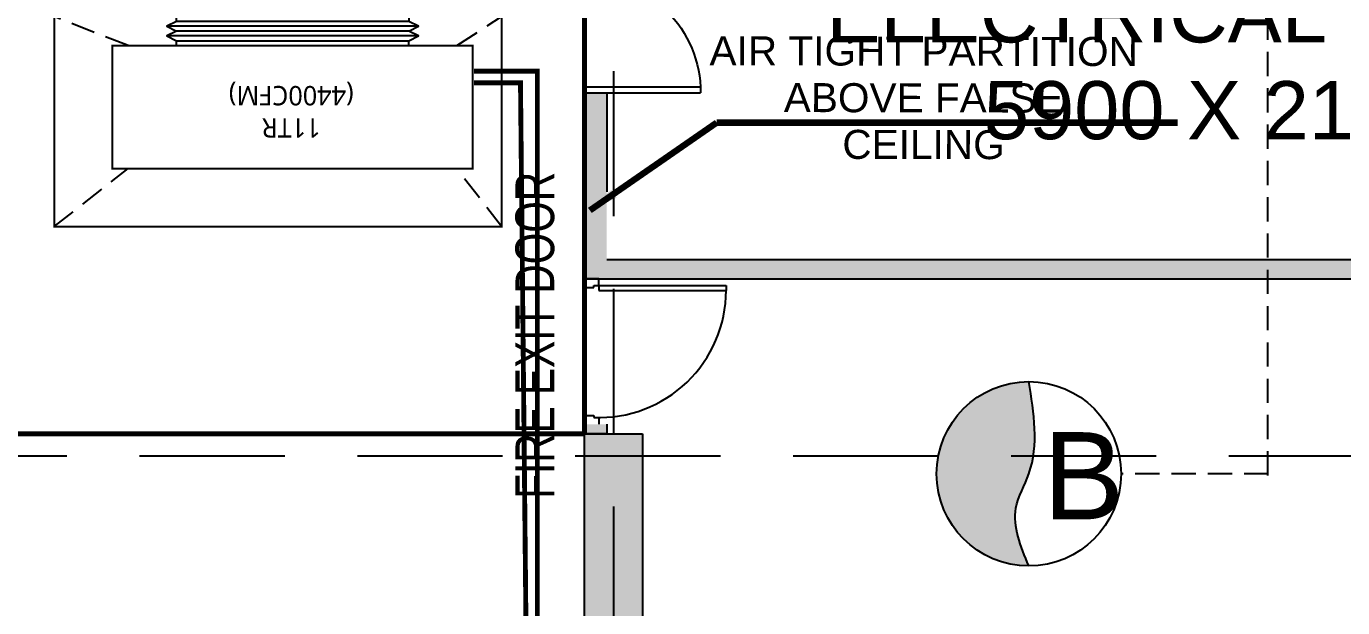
# Model space of a CAD drawing. Extents: x 11598203 to 11995143, y -3849975 to -3698974.
# Drawn here: x 11967118 to 11973914, y -3803839 to -3800837 of the extents above; entities that cross this region are included whole.
import ezdxf

# ---------------------------------------------------------------- set-up
doc = ezdxf.new("R2010")
doc.units = 0
doc.header["$MEASUREMENT"] = 0
doc.linetypes.add('HIDDEN', pattern=[0.375, 0.25, -0.125])
doc.layers.get('0').update_dxf_attribs({"linetype": 'CONTINUOUS'})
for name, color, linetype in [('GRID LINES', 9, 'CONTINUOUS'), ('HATCH', 7, 'CONTINUOUS'), ('MEP_HVAC_AIR_TIGHT_PARTITION', 21, 'CONTINUOUS'), ('MEP_HVAC_COPPER_PIPE', 5, 'CONTINUOUS'), ('SECTION', 8, 'CONTINUOUS')]:
    doc.layers.add(name, color=color, linetype=linetype)
doc.layers.add('HTL-AC UNIT', color=5, linetype='CONTINUOUS', lineweight=25)
doc.layers.add('MEP_HVAC_TEXT', color=7, linetype='CONTINUOUS', lineweight=0)
doc.styles.add('ARIAL', font='arial.ttf', dxfattribs={"width": 0.75})
doc.styles.add('DT', font='romans.shx')
doc.styles.get("Standard").update_dxf_attribs({"font": 'arial.ttf'})
doc.dimstyles.get("Standard").update_dxf_attribs({"dimscale": 0.7, "dimtxt": 300, "dimasz": 150, "dimexe": 200, "dimexo": 200, "dimgap": 0.25, "dimtad": 3, "dimlfac": 0.001, "dimzin": 0, "dimdsep": 46, "dimtxsty": 'Standard', "dimblk": 'ARCHTICK', "dimcen": 0.09, "dimdle": 200, "dimclrd": 256, "dimclre": 256, "dimclrt": 6, "dimadec": 0, "dimazin": 0, "dimtfac": 1, "dimtofl": 0, "dimtmove": 0, "dimatfit": 3, "dimfxl": 1, "dimtolj": 1, "dimtzin": 0, "dimarcsym": 0})

# ---------------------------------------------------------------- blocks, each defined once
blk = doc.blocks.new('8TH FLOOR')
at = {"ltscale": 500}
h = blk.add_hatch(color=8, dxfattribs=at)
h.paths.add_polyline_path([(-6929.999999690801, 10480.32007939881), (-6814.999999690801, 10480.32007939881), (-6814.999999690801, 10441.79171985528), (-6929.999999690801, 10441.79171985528)])
h.paths.add_polyline_path([(-6929.999999694526, 7991.471640444361), (-6814.999999688938, 7991.471640444361), (-6814.999999677762, 7030.320079403929), (-6929.99999968335, 7030.320079403929)])
h = blk.add_hatch(color=8, dxfattribs=at)
h.paths.add_polyline_path([(-6929.999999690801, 9229.99999998603), (-6814.999999690801, 9229.99999998603), (-6814.999999690801, 9191.471640442498), (-6929.999999690801, 9191.471640442498)])
h.paths.add_polyline_path([(-6929.999999687076, 6279.220358140301), (-6814.999999681488, 6279.220358140301), (-6814.999999681488, 6229.999999989755), (-6929.999999687076, 6229.999999989755)])
blk.add_hatch(color=8, dxfattribs=at).paths.add_polyline_path([(-6814.999999681488, 7130.320079403929), (-899.9999997001141, 7130.320079403929), (-899.9999997001141, 7030.320079403929), (-6814.999999681488, 7030.320079403929)])
at = {"layer": 'HATCH', "ltscale": 500}
h = blk.add_hatch(color=32, dxfattribs=at)
h.dxf.hatch_style = 1
h.paths.add_polyline_path([(-44309.99999993667, 10129.99999998417), (-44009.99999964237, 10129.99999998417), (-44009.99999964237, 9229.999999986961), (-44309.99999993667, 9229.999999986961)])
h.paths.add_polyline_path([(-6929.999999688938, 6229.99999998929), (-6629.999999688938, 6229.99999998929), (-6629.999999688938, 5251.73913045926), (-6929.999999688938, 5251.73913045926)])
h.paths.add_polyline_path([(-899.9999996982515, 6264.99999998929), (1.862645149230957e-09, 6264.99999998929), (1.862645149230957e-09, 5964.999999990221), (-899.9999996982515, 5964.999999990221)])
h.paths.add_polyline_path([(-31623.74347890913, -10479.99999998743), (-31023.74347890913, -10479.99999998743), (-31023.74347890913, -10779.9999999865), (-31623.74347890913, -10779.9999999865)])
h.paths.add_polyline_path([(-36804.99999965169, -13009.9999999837), (-36054.99999964982, -13009.9999999837), (-36054.99999964982, -13309.99999998324), (-36804.99999965169, -13309.99999998324)])
h.paths.add_polyline_path([(-26484.99999966472, 199.9999999990687), (-26184.99999996461, 199.9999999990687), (-26184.99999996461, -700.0008696326986), (-26484.99999966472, -700.0008696326986)])
h.paths.add_polyline_path([(-36354.99999994971, -17734.99913034542), (-36054.99999964982, -17734.99913034542), (-36054.99999964982, -18484.99999997485), (-36354.99999994971, -18484.99999997485)])
h.paths.add_polyline_path([(-4099.999999992549, 199.9999999995343), (-3499.999999992549, 200), (-3499.999999992549, -100), (-4099.999999992549, -100.0000000004657)])
h.paths.add_polyline_path([(-47739.99999963492, 18319.99999997579), (-46989.99999963678, 18319.99999997579), (-46989.99999963678, 18019.99999997439), (-47739.99999963492, 18019.99999997439)])
h.paths.add_polyline_path([(-47739.99999963492, 14789.99999997998), (-46839.99999963678, 14789.99999997998), (-46839.99999963678, 14489.99999997905), (-47739.99999963492, 14489.99999997905)])
h.paths.add_polyline_path([(-10758.26086936891, 299.9999999981374), (-9929.999999687076, 299.9999999981374), (-9929.999999687076, -9.313225746154785e-10), (-10758.26086936891, -9.313225746154785e-10)])
h.paths.add_polyline_path([(-36804.99999965169, -7679.999999991152), (-36054.99999964982, -7679.999999991152), (-36054.99999964982, -7979.999999990687), (-36804.99999965169, -7979.999999990687)])
h.paths.add_polyline_path([(-34514.99999965541, 900.0008696289733), (-34214.99999965355, 900.0008696289733), (-34214.99999965355, -9.313225746154785e-10), (-34514.99999965541, -9.313225746154785e-10)])
h.paths.add_polyline_path([(-40684.99999994412, 750.0008696299046), (-40384.99999964423, 750.0008696299046), (-40384.99999964423, -9.313225746154785e-10), (-40684.99999994412, -9.313225746154785e-10)])
h.paths.add_polyline_path([(-41009.99999964423, -25.00000000093132), (-40709.9999996461, -25.00000000093132), (-40709.9999996461, -775.0008696322329), (-41009.99999964423, -775.0008696322329)])
h.paths.add_polyline_path([(-47739.99999963492, 29189.99999996088), (-46989.99999963678, 29189.99999996088), (-46989.99999963678, 28889.99999995949), (-47739.99999963492, 28889.99999995949)])
h.paths.add_polyline_path([(-899.9999997001141, 29189.99999995902), (0, 29189.99999995902), (0, 28889.99999996042), (-899.9999997001141, 28889.99999996042)])
h.paths.add_polyline_path([(-47839.99999963678, 10129.99999998417), (-47539.99999993294, 10129.99999998417), (-47539.99999993294, 9229.99999998603), (-47839.99999963678, 9229.99999998603)])
h.paths.add_polyline_path([(-41009.99999964423, 750.0008696299046), (-40709.9999996461, 750.0008696299046), (-40709.9999996461, -9.313225746154785e-10), (-41009.99999964423, -9.313225746154785e-10)])
h.paths.add_polyline_path([(-999.9999999944121, 42919.99999993807), (-699.9999996963888, 42919.99999993807), (-699.9999996963888, 43898.26086947182), (-999.9999999944121, 43898.26086947182)])
h.paths.add_polyline_path([(-47739.99999963492, 21919.9999999702), (-46989.99999963678, 21919.9999999702), (-46989.99999963678, 21619.99999996973), (-47739.99999963492, 21619.99999996973)])
h.paths.add_polyline_path([(-19284.99999967404, 199.9999999990687), (-18984.9999996759, 199.9999999990687), (-18984.9999996759, -700.0008696326986), (-19284.99999967404, -700.0008696326986)])
h.paths.add_polyline_path([(-899.9999996982515, 49149.99999993155), (1.862645149230957e-09, 49149.99999993155), (1.862645149230957e-09, 48849.99999993294), (-899.9999996982515, 48849.99999993294)])
h.paths.add_polyline_path([(-899.9999997001141, 32789.9999999539), (0, 32789.9999999539), (0, 32489.9999999539), (-899.9999997001141, 32489.9999999539)])
h.paths.add_polyline_path([(-47739.99999963492, 25519.99999996601), (-46989.99999963678, 25519.99999996601), (-46989.99999963678, 25219.99999996461), (-47739.99999963492, 25219.99999996461)])
h.paths.add_polyline_path([(-15684.99999997579, 6229.999999991152), (-15384.99999967776, 6229.999999991152), (-15384.99999967776, 5329.999130359385), (-15684.99999997579, 5329.999130359385)])
h.paths.add_polyline_path([(-899.9999996982515, 25519.99999996414), (1.862645149230957e-09, 25519.99999996414), (1.862645149230957e-09, 25219.99999996461), (-899.9999996982515, 25219.99999996461)])
h.paths.add_polyline_path([(-39509.99999964796, -13009.9999999837), (-38759.99999964796, -13009.9999999837), (-38759.99999964796, -13309.99999998324), (-39509.99999964796, -13309.99999998324)])
h.paths.add_polyline_path([(-42694.99999964237, 39919.99999994319), (-42394.99999994226, 39919.99999994319), (-42394.99999994226, 39319.99913031235), (-42694.99999964237, 39319.99913031235)])
h.paths.add_polyline_path([(-47739.99999959394, 39919.99999994319), (-46839.99999963678, 39919.99999994319), (-46839.99999963678, 39619.99999994365), (-47739.99999959394, 39619.99999994365)])
h.paths.add_polyline_path([(-899.9999996963888, 39919.99999994319), (-99.99999999813735, 39919.99999994319), (-99.99999999813735, 39619.99999994319), (-899.9999996963888, 39619.99999994319)])
h.paths.add_polyline_path([(-4099.999999992549, 11189.99999998277), (-3401.09994309023, 11189.99999998277), (-3401.09994309023, 10889.99999998463), (-4099.999999992549, 10889.99999998463)])
h.paths.add_polyline_path([(-31623.74347890913, -7729.999999990687), (-31023.74347890913, -7729.999999990687), (-31023.74347890913, -8029.999999990221), (-31623.74347890913, -8029.999999990221)])
h.paths.add_polyline_path([(-44759.99999963865, -18184.99999997532), (-44009.99999964237, -18184.99999997532), (-44009.99999964237, -18484.99999997485), (-44759.99999963865, -18484.99999997485)])
h.paths.add_polyline_path([(-6929.999999690801, 299.9999999981374), (-6101.739130310714, 299.9999999981374), (-6101.739130310714, -9.313225746154785e-10), (-6929.999999690801, -9.313225746154785e-10)])
h.paths.add_polyline_path([(-899.9999996982515, 18319.99999997392), (1.862645149230957e-09, 18319.99999997392), (1.862645149230957e-09, 18019.99999997439), (-899.9999996982515, 18019.99999997439)])
h.paths.add_polyline_path([(-48040.00086926669, -18184.99999997532), (-47289.99999993481, -18184.99999997532), (-47289.99999993481, -18484.99999997485), (-48040.00086926669, -18484.99999997485)])
h.paths.add_polyline_path([(-42694.99999964237, 43520.00086956983), (-42394.99999994226, 43520.00086956983), (-42394.99999994226, 42919.99999993946), (-42694.99999964237, 42919.99999993946)])
h.paths.add_polyline_path([(-39509.99999964796, -10529.99999998696), (-38759.99999964796, -10529.99999998696), (-38759.99999964796, -10829.9999999865), (-39509.99999964796, -10829.9999999865)])
h.paths.add_polyline_path([(-42369.99999934621, 43520.00086956983), (-42069.99999964237, 43520.00086956983), (-42069.99999964237, 42919.99999993946), (-42369.99999934621, 42919.99999993946)])
h.paths.add_polyline_path([(-39509.99999964796, -7679.999999991152), (-38759.99999964796, -7679.999999991152), (-38759.99999964796, -7979.999999990687), (-39509.99999964796, -7979.999999990687)])
h.paths.add_polyline_path([(-46359.99999963865, 43820.00086941989), (-46059.99999993853, 43820.00086941989), (-46059.99999993853, 42919.99999993807), (-46359.99999963865, 42919.99999993807)])
h.paths.add_polyline_path([(-899.9999997038394, 299.9999999981374), (0, 299.9999999981374), (0, -4.656612873077393e-10), (-899.9999997038394, -4.656612873077393e-10)])
h.paths.add_polyline_path([(-28249.9999999553, 51450.00086941058), (-27950.00000025518, 51450.00086941058), (-27950.00000025518, 50549.99999992875), (-28249.9999999553, 50549.99999992875)])
h.paths.add_polyline_path([(-22219.99999996834, 51450.00086941198), (-21920.00000026822, 51450.00086941198), (-21920.00000026822, 50549.99999993015), (-22219.99999996834, 50549.99999993015)])
h.paths.add_polyline_path([(-44309.99999993667, 750.0008696299046), (-44009.99999964237, 750.0008696299046), (-44009.99999964237, -9.313225746154785e-10), (-44309.99999993667, -9.313225746154785e-10)])
h.paths.add_polyline_path([(-42369.99999934621, 39919.99999994319), (-42069.99999964237, 39919.99999994319), (-42069.99999964237, 39319.99913031235), (-42369.99999934621, 39319.99913031235)])
h.paths.add_polyline_path([(-31549.99999965541, 51450.00086941151), (-31249.9999999553, 51450.00086941151), (-31249.9999999553, 50549.99999992969), (-31549.99999965541, 50549.99999992969)])
h.paths.add_polyline_path([(-46359.99999963865, 49700.00086941384), (-46059.99999993481, 49700.00086941384), (-46059.99999993481, 48949.99999993155), (-46359.99999963865, 48949.99999993155)])
h.paths.add_polyline_path([(-42694.99999964237, 36319.99999994878), (-42394.99999994226, 36319.99999994878), (-42394.99999994226, 35719.99913031748), (-42694.99999964237, 35719.99913031748)])
h.paths.add_polyline_path([(-42369.99999934621, 35719.99913031748), (-42069.99999964237, 35719.99913031748), (-42069.99999964237, 36319.99999994785), (-42369.99999934621, 36319.99999994785)])
h.paths.add_polyline_path([(-44309.99999993667, 15239.99999997811), (-44009.99999964237, 15239.99999997811), (-44009.99999964237, 14489.99999997998), (-44309.99999993667, 14489.99999997998)])
h.paths.add_polyline_path([(-42694.99999964237, 49700.00086941384), (-42394.99999993853, 49700.00086941384), (-42394.99999993853, 48949.99999993155), (-42694.99999964237, 48949.99999993155)])
h.paths.add_polyline_path([(-44760.00086956844, -25.00000000093132), (-44009.99999964237, -25.00000000093132), (-44009.99999964237, -325.0000000004657), (-44760.00086956844, -325.0000000004657)])
h.paths.add_polyline_path([(-15684.99999997765, 199.9999999990687), (-15384.99999967963, 199.9999999990687), (-15384.99999967963, -700.0008696326986), (-15684.99999997765, -700.0008696326986)])
h.paths.add_polyline_path([(-39509.99999964796, -5199.999999994412), (-38759.99999964796, -5199.999999994412), (-38759.99999964796, -5499.999999993946), (-39509.99999964796, -5499.999999993946)])
h.paths.add_polyline_path([(-44309.99999993667, 6229.999999989755), (-44009.99999964237, 6229.999999989755), (-44009.99999964237, 5479.999130359851), (-44309.99999993667, 5479.999130359851)])
h.paths.add_polyline_path([(-36354.99999994971, -25.00000000093132), (-36054.99999964982, -25.00000000093132), (-36054.99999964982, -775.0008696322329), (-36354.99999994971, -775.0008696322329)])
h.paths.add_polyline_path([(-22884.99999967031, 199.9999999990687), (-22584.99999967031, 199.9999999990687), (-22584.99999967031, -700.0008696326986), (-22884.99999967031, -700.0008696326986)])
h.paths.add_polyline_path([(-899.9999997001141, 36319.99999994785), (1.862645149230957e-09, 36319.99999994785), (1.862645149230957e-09, 36019.99999994831), (-899.9999997001141, 36019.99999994831)])
h.paths.add_polyline_path([(-47739.99999963492, 32789.99999995483), (-46989.99999963678, 32789.99999995483), (-46989.99999963678, 32489.99999995437), (-47739.99999963492, 32489.99999995437)])
h.paths.add_polyline_path([(-6929.999999690801, -25.00000000093132), (-6329.999130060896, -25.00000000093132), (-6329.999130060896, -325.0000000004657), (-6929.999999690801, -325.0000000004657)])
h.paths.add_polyline_path([(-41009.99999964423, -17734.99913034542), (-40709.9999996461, -17734.99913034542), (-40709.9999996461, -18484.99999997485), (-41009.99999964423, -18484.99999997485)])
h.paths.add_polyline_path([(-36804.99999965169, -5199.999999994412), (-36054.99999964982, -5199.999999994412), (-36054.99999964982, -5499.999999993015), (-36804.99999965169, -5499.999999993015)])
h.paths.add_polyline_path([(-48015.00043445081, -25.00000000093132), (-47264.99956511892, -25.00000000093132), (-47264.99956511892, -325.0000000004657), (-48015.00043445081, -325.0000000004657)])
h.paths.add_polyline_path([(-10530.000869615, -25.00000000093132), (-9929.999999687076, -25.00000000093132), (-9929.999999687076, -325.0000000004657), (-10530.000869615, -325.0000000004657)])
h.paths.add_polyline_path([(-46839.99999963678, 36319.99999994878), (-47739.99999929406, 36319.99999994878), (-47739.99999929406, 36019.99999994971), (-46839.99999963678, 36019.99999994971)])
h.paths.add_polyline_path([(-34514.99999965541, 6229.999999991152), (-34214.99999965169, 6229.999999991152), (-34214.99999965169, 5329.999130359851), (-34514.99999965541, 5329.999130359851)])
h.paths.add_polyline_path([(-30084.999999661, 199.9999999990687), (-29784.99999965914, 199.9999999990687), (-29784.99999965914, -700.0008696326986), (-30084.999999661, -700.0008696326986)])
h.paths.add_polyline_path([(-36804.99999965169, -10529.99999998696), (-36054.99999964982, -10529.99999998696), (-36054.99999964982, -10829.9999999865), (-36804.99999965169, -10829.9999999865)])
h.paths.add_polyline_path([(-10229.99999998137, 6229.99999998929), (-9929.999999685213, 6229.99999998929), (-9929.999999685213, 5329.999130359385), (-10229.99999998137, 5329.999130359385)])
h.paths.add_polyline_path([(-899.9999997001141, 14789.99999997811), (0, 14789.99999997811), (0, 14489.99999997905), (-899.9999997001141, 14489.99999997905)])
h.paths.add_polyline_path([(-899.9999996982515, 9529.999999985565), (78.26086968556046, 9529.999999985565), (78.26086968556046, 9229.99999998603), (-899.9999996982515, 9229.99999998603)])
h.paths.add_polyline_path([(-39939.99999964423, 49850.00086956192), (-39639.99999964796, 49850.00086956192), (-39639.99999964796, 48949.99999993155), (-39939.99999964423, 48949.99999993155)])
edge = h.paths.add_edge_path()
edge.add_line((-19434.99999996834, 49850.00086941803), (-19434.99999996834, 48949.99999993201))
edge.add_line((-6929.999999690801, 9229.99999998603), (-5951.739130010828, 9229.99999998603))
edge.add_line((-41009.99999964423, 15239.99999997811), (-41009.99999964423, 14489.99999997905))
edge.add_line((-19134.99999967404, 42919.99999993946), (-19134.99999967217, 43820.00086941989))
edge.add_line((-40709.9999996461, 5479.999130359851), (-40709.9999996461, 6229.999999989755))
edge.add_line((-40684.99999994412, 6229.999999989755), (-40684.99999994412, 5479.999130359851))
h.paths.add_polyline_path([(-22219.99999967217, 9529.999999986496), (-21319.99913033843, 9529.999999986496), (-21319.99913033843, 9229.99999998603), (-22219.99999967217, 9229.99999998603)])
h.paths.add_polyline_path([(-37579.99999994598, 10129.99999998417), (-37279.99999964982, 10129.99999998417), (-37279.99999964982, 9230.000000179745), (-37579.99999994598, 9230.000000179745)])
h.paths.add_polyline_path([(-40684.99999994412, 9979.999999985565), (-40384.99999964423, 9979.999999985565), (-40384.99999964423, 9229.99999998603), (-40684.99999994412, 9229.99999998603)])
h.paths.add_polyline_path([(-40684.99999994412, 6229.999999989755), (-40384.99999964423, 6229.999999989755), (-40384.99999964423, 5479.999130359851), (-40684.99999994412, 5479.999130359851)])
h.paths.add_polyline_path([(-32228.26086933725, 9529.999999985565), (-31249.99999995343, 9529.999999985565), (-31249.99999995343, 9229.99999998603), (-32228.26086933725, 9229.99999998603)])
h.paths.add_polyline_path([(-30424.13043435104, 6229.999999990687), (-29445.86956496723, 6229.999999990687), (-29445.86956496723, 5929.999999990221), (-30424.13043435104, 5929.999999990221)])
h.paths.add_polyline_path([(-16860.00086900964, 9529.999999985565), (-15959.9999996759, 9529.999999985565), (-15959.9999996759, 9229.99999998603), (-16860.00086900964, 9229.99999998603)])
h.paths.add_polyline_path([(-28249.99999995902, 9529.999999986496), (-27271.73913027905, 9529.999999986496), (-27271.73913027905, 9229.99999998603), (-28249.99999995902, 9229.99999998603)])
h.paths.add_polyline_path([(-10830.00086931512, 9529.999999985565), (-9929.999999685213, 9529.999999985565), (-9929.999999685213, 9229.99999998603), (-10830.00086931512, 9229.99999998603)])
h.paths.add_polyline_path([(-41009.99999964423, 9979.999999985565), (-40709.9999996461, 9979.999999985565), (-40709.9999996461, 9229.99999998603), (-41009.99999964423, 9229.99999998603)])
h.paths.add_polyline_path([(-41009.99999964423, 6229.999999989755), (-40709.9999996461, 6229.999999989755), (-40709.9999996461, 5479.999130359851), (-41009.99999964423, 5479.999130359851)])
h.paths.add_polyline_path([(-16860.00086900964, 36319.99999994785), (-15959.9999996759, 36319.99999994785), (-15959.9999996759, 36019.99999994878), (-16860.00086900964, 36019.99999994878)], flags=16)
h.paths.add_polyline_path([(-22219.99999967217, 43520.00086956937), (-21919.99999967031, 43520.00086956937), (-21919.99999967031, 42919.9999999404), (-22219.99999967217, 42919.9999999404)], flags=16)
h.paths.add_polyline_path([(-22219.99999967217, 29189.99999995902), (-21319.99913033657, 29189.99999995902), (-21319.99913033657, 28889.99999995949), (-22219.99999967217, 28889.99999995949)], flags=16)
h.paths.add_polyline_path([(-25449.99999966286, 45379.9999999362), (-24849.99913003296, 45379.9999999362), (-24849.99913003296, 45079.99999993667), (-25449.99999966286, 45079.99999993667)], flags=16)
h.paths.add_polyline_path([(-25449.999999661, 43219.99999993946), (-24849.99913003296, 43219.99999993946), (-24849.99913003296, 42919.99999993993), (-25449.999999661, 42919.99999993993)], flags=16)
h.paths.add_polyline_path([(-16860.00086901151, 14789.99999997811), (-15959.9999996759, 14789.99999997811), (-15959.9999996759, 14489.99999997998), (-16860.00086901151, 14489.99999997998)], flags=16)
h.paths.add_polyline_path([(-41009.99999964423, 15239.99999997811), (-40709.9999996461, 15239.99999997811), (-40709.9999996461, 14489.99999997905), (-41009.99999964423, 14489.99999997905)], flags=16)
h.paths.add_polyline_path([(-31249.99999994598, 25219.99999994226), (-32150.00086928345, 25219.99999994226), (-32150.00086928345, 25519.99999996321), (-31249.99999994598, 25519.99999996321)], flags=16)
h.paths.add_polyline_path([(-38180.00086927973, 18319.99999997392), (-37279.99999965169, 18319.99999997392), (-37279.99999965169, 18019.99999997439), (-38180.00086927973, 18019.99999997439)], flags=16)
h.paths.add_polyline_path([(-31549.99999965355, 15089.99999997765), (-31249.99999995716, 15089.99999997765), (-31249.99999995716, 14189.99999997951), (-31549.99999965355, 14189.99999997951)], flags=16)
h.paths.add_polyline_path([(-38180.00086927973, 14789.99999997811), (-37279.99999965169, 14789.99999997811), (-37279.99999965169, 14489.99999997905), (-38180.00086927973, 14489.99999997905)], flags=16)
h.paths.add_polyline_path([(-22219.99999967217, 18319.99999997392), (-21319.99913033843, 18319.99999997392), (-21319.99913033843, 18019.99999997439), (-22219.99999967217, 18019.99999997439)], flags=16)
h.paths.add_polyline_path([(-40684.99999994412, 15239.99999997811), (-40384.99999964423, 15239.99999997811), (-40384.99999964423, 14489.99999997905), (-40684.99999994412, 14489.99999997905)], flags=16)
h.paths.add_polyline_path([(-38180.00086927973, 21919.99999996927), (-37279.99999965169, 21919.99999996927), (-37279.99999965169, 21619.99999996973), (-38180.00086927973, 21619.99999996973)], flags=16)
h.paths.add_polyline_path([(-16860.00086900778, 32789.9999999539), (-15959.9999996759, 32789.9999999539), (-15959.9999996759, 32489.99999995437), (-16860.00086900778, 32489.99999995437)], flags=16)
h.paths.add_polyline_path([(-16860.00086900964, 21919.99999996927), (-15959.9999996759, 21919.99999996927), (-15959.9999996759, 21619.99999996973), (-16860.00086900964, 21619.99999996973)], flags=16)
h.paths.add_polyline_path([(-16860.00086901151, 25519.99999996508), (-15959.99999967776, 25519.99999996508), (-15959.99999967776, 25219.99999996414), (-16860.00086901151, 25219.99999996414)], flags=16)
h.paths.add_polyline_path([(-13359.99999968149, 11189.99999998324), (-12759.99999968335, 11189.99999998324), (-12759.99999968335, 10889.99999998324), (-13359.99999968149, 10889.99999998324)], flags=16)
h.paths.add_polyline_path([(-6929.999999690801, 29189.99999995902), (-6029.999130355194, 29189.99999995902), (-6029.999130355194, 28889.99999995949), (-6929.999999690801, 28889.99999995949)], flags=16)
h.paths.add_polyline_path([(-10830.00086931698, 29189.99999995902), (-9929.999999685213, 29189.99999995902), (-9929.999999685213, 28889.99999995949), (-10830.00086931698, 28889.99999995949)], flags=16)
h.paths.add_polyline_path([(-28249.99999995716, 22219.99999996834), (-27949.999999661, 22219.99999996834), (-27949.999999661, 21319.99999997066), (-28249.99999995716, 21319.99999997066)], flags=16)
h.paths.add_polyline_path([(-22219.99999967031, 21919.99999996927), (-21319.99913033657, 21919.99999996927), (-21319.99913033657, 21619.99999996973), (-22219.99999967031, 21619.99999996973)], flags=16)
h.paths.add_polyline_path([(-6929.999999690801, 9529.999999985565), (-5951.739130010828, 9529.999999985565), (-5951.739130010828, 9229.99999998603), (-6929.999999690801, 9229.99999998603)], flags=16)
h.paths.add_polyline_path([(-31549.99999965541, 22219.99999996787), (-31249.9999999553, 22219.99999996787), (-31249.9999999553, 21319.99999997066), (-31549.99999965541, 21319.99999997066)], flags=16)
h.paths.add_polyline_path([(-10229.99999998324, 22219.99999996787), (-9929.999999685213, 22219.99999996787), (-9929.999999685213, 21319.9999999702), (-10229.99999998324, 21319.9999999702)], flags=16)
h.paths.add_polyline_path([(-28249.99999995902, 29189.99999995949), (-27349.99913002923, 29189.99999995949), (-27349.99913002923, 28889.99999995902), (-28249.99999995902, 28889.99999995902)], flags=16)
h.paths.add_polyline_path([(-15132.49999967963, 43219.999999939), (-14232.49999967963, 43219.999999939), (-14232.49999967963, 42919.99999993993), (-15132.49999967963, 42919.99999993993)], flags=16)
h.paths.add_polyline_path([(-10829.9999999851, 43219.999999939), (-9929.999999685213, 43219.999999939), (-9929.999999685213, 42919.99999993946), (-10829.9999999851, 42919.99999993946)], flags=16)
h.paths.add_polyline_path([(-6929.999999688938, 43219.999999939), (-6029.999999688938, 43219.999999939), (-6029.999999688938, 42919.99999993434), (-6929.999999688938, 42919.99999993434)], flags=16)
h.paths.add_polyline_path([(-22219.99999967031, 25519.99999996414), (-21319.99913033657, 25519.99999996414), (-21319.99913033657, 25219.99999996414), (-22219.99999967031, 25219.99999996414)], flags=16)
h.paths.add_polyline_path([(-28249.99999995902, 25519.99999996554), (-27349.99913003109, 25519.99999996554), (-27349.99913003109, 25219.99999996508), (-28249.99999995902, 25219.99999996508)], flags=16)
h.paths.add_polyline_path([(-34679.99999965355, 11189.99999998417), (-34079.99999995157, 11189.99999998417), (-34079.99999995157, 10889.99999998417), (-34679.99999965355, 10889.99999998417)], flags=16)
h.paths.add_polyline_path([(-22219.99999996834, 36319.99999994691), (-21319.99913033471, 36319.99999994691), (-21319.99913033471, 36019.99999994878), (-22219.99999996834, 36019.99999994878)], flags=16)
h.paths.add_polyline_path([(-38180.00086927973, 25519.99999996414), (-37279.99999965169, 25519.99999996414), (-37279.99999965169, 25219.99999996461), (-38180.00086927973, 25219.99999996461)], flags=16)
h.paths.add_polyline_path([(-6929.999999688938, 25519.99999996414), (-6029.999130355194, 25519.99999996414), (-6029.999130355194, 25219.99999996461), (-6929.999999688938, 25219.99999996461)], flags=16)
h.paths.add_polyline_path([(-10830.00086931512, 25519.99999996414), (-9929.999999687076, 25519.99999996414), (-9929.999999687076, 25219.99999996461), (-10830.00086931512, 25219.99999996461)], flags=16)
h.paths.add_polyline_path([(-6929.999999688938, 22219.9999999688), (-6629.999999690801, 22219.9999999688), (-6629.999999690801, 21319.9999999702), (-6929.999999688938, 21319.9999999702)], flags=16)
h.paths.add_polyline_path([(-28249.99999995902, 18619.99997908762), (-27949.99999966286, 18619.99997908762), (-27949.99999966286, 17719.99999997485), (-28249.99999995902, 17719.99999997485)], flags=16)
h.paths.add_polyline_path([(-6929.999999687076, 15089.99999997718), (-6629.999999688938, 15089.99999997718), (-6629.999999688938, 14189.99999997951), (-6929.999999687076, 14189.99999997951)], flags=16)
h.paths.add_polyline_path([(-22219.99999967031, 32789.99999995437), (-21319.99913033657, 32789.99999995437), (-21319.99913033657, 32489.99999995437), (-22219.99999967031, 32489.99999995437)], flags=16)
h.paths.add_polyline_path([(-10229.99999998324, 33089.99999995343), (-9929.999999685213, 33089.99999995343), (-9929.999999685213, 32189.9999999553), (-10229.99999998324, 32189.9999999553)], flags=16)
h.paths.add_polyline_path([(-6929.999999688938, 33089.99999995343), (-6629.999999688938, 33089.99999995343), (-6629.999999688938, 32189.9999999553), (-6929.999999688938, 32189.9999999553)], flags=16)
h.paths.add_polyline_path([(-32150.00086928532, 29189.99999995856), (-31249.9999999553, 29189.99999995856), (-31249.9999999553, 28889.99999995949), (-32150.00086928532, 28889.99999995949)], flags=16)
h.paths.add_polyline_path([(-16860.00086900964, 29189.99999995902), (-15959.9999996759, 29189.99999995902), (-15959.9999996759, 28888.46057634568), (-16860.00086900964, 28888.46057634568)], flags=16)
h.paths.add_polyline_path([(-38180.00086927973, 29189.99999995902), (-37279.99999965169, 29189.99999995902), (-37279.99999965169, 28889.99999995949), (-38180.00086927973, 28889.99999995949)], flags=16)
h.paths.add_polyline_path([(-23224.13043435849, 6229.999999991152), (-22245.86956527643, 6229.999999991152), (-22245.86956527643, 5929.999999989755), (-23224.13043435849, 5929.999999989755)], flags=16)
h.paths.add_polyline_path([(-31549.99999965727, 18619.99999997392), (-31249.99999995716, 18619.99999997392), (-31249.99999995716, 17719.99999997532), (-31549.99999965727, 17719.99999997532)], flags=16)
h.paths.add_polyline_path([(-35694.99999965169, 48949.99999993155), (-35394.99999994785, 48949.99999993155), (-35394.99999994785, 49750.00086956238), (-35694.99999965169, 49750.00086956238)], flags=16)
h.paths.add_polyline_path([(-6929.999999688938, 36619.99999994924), (-6629.999999688938, 36619.99999994924), (-6629.999999688938, 35719.99999994924), (-6929.999999688938, 35719.99999994924)], flags=16)
h.paths.add_polyline_path([(-31549.99999965727, 45980.00086941849), (-31249.99999995716, 45980.00086941849), (-31249.99999995716, 45079.99999993667), (-31549.99999965727, 45079.99999993667)], flags=16)
h.paths.add_polyline_path([(-16860.00086901151, 39919.99999994365), (-15959.9999996759, 39919.99999994365), (-15959.9999996759, 39619.99999994365), (-16860.00086901151, 39619.99999994365)], flags=16)
h.paths.add_polyline_path([(-22219.99999967031, 45980.00086941803), (-21919.9999999702, 45980.00086941803), (-21919.9999999702, 45079.9999999362), (-22219.99999967031, 45079.9999999362)], flags=16)
h.paths.add_polyline_path([(-35694.99999965169, 43820.00086942129), (-35394.99999995157, 43820.00086942129), (-35394.99999995157, 42919.99999993946), (-35694.99999965169, 42919.99999993946)], flags=16)
h.paths.add_polyline_path([(-19434.99999967217, 43820.00086941989), (-19134.99999997206, 43820.00086941989), (-19135.00000026636, 42919.99999991478), (-19434.99999996647, 42919.99999991478)], flags=16)
h.paths.add_polyline_path([(-38180.00086927973, 39919.99999994319), (-37279.99999965169, 39919.99999994319), (-37279.99999965169, 39619.99999994319), (-38180.00086927973, 39619.99999994319)], flags=16)
h.paths.add_polyline_path([(-28249.99999995716, 39919.99999994319), (-27271.73913027905, 39919.99999994319), (-27271.73913027905, 39619.99999994365), (-28249.99999995716, 39619.99999994365)], flags=16)
h.paths.add_polyline_path([(-39939.99999964423, 43820.00086942082), (-39639.99999994412, 43820.00086942082), (-39639.99999994412, 42919.999999939), (-39939.99999964423, 42919.999999939)], flags=16)
h.paths.add_polyline_path([(-10229.9999999851, 49850.00086941384), (-9930.000000284985, 49850.00086941384), (-9930.000000284985, 48949.99999993201), (-10229.9999999851, 48949.99999993201)], flags=16)
h.paths.add_polyline_path([(-31549.99999965541, 43820.00086942129), (-31249.9999999553, 43820.00086942129), (-31249.9999999553, 42919.99999993946), (-31549.99999965541, 42919.99999993946)], flags=16)
h.paths.add_polyline_path([(-14832.49999997765, 49850.00086941384), (-14532.50000027753, 49850.00086941384), (-14532.50000027753, 48949.99999993201), (-14832.49999997765, 48949.99999993201)], flags=16)
h.paths.add_polyline_path([(-6929.999999688938, 39919.99999994319), (-6029.999130355194, 39919.99999994319), (-6029.999130355194, 39619.99999994365), (-6929.999999688938, 39619.99999994365)], flags=16)
h.paths.add_polyline_path([(-31549.99999965541, 33089.99999995343), (-31249.99999995716, 33089.99999995343), (-31249.99999995716, 32189.99999995483), (-31549.99999965541, 32189.99999995483)], flags=16)
h.paths.add_polyline_path([(-38180.00086927973, 36319.99999994971), (-37279.99999965169, 36319.99999994971), (-37279.99999965169, 36019.99999994878), (-38180.00086927973, 36019.99999994878)], flags=16)
h.paths.add_polyline_path([(-19434.99999996834, 49850.00086941803), (-19135.00000026822, 49850.00086941803), (-19135.00000026822, 48949.9999999362), (-19434.99999996834, 48949.9999999362)], flags=16)
h.paths.add_polyline_path([(-10830.00086932816, 39919.99999994319), (-9929.99999966845, 39919.99999994319), (-9929.999999657273, 39619.99999994319), (-10830.00086931698, 39619.99999994319)], flags=16)
h.paths.add_polyline_path([(-6929.999999687076, 49850.00086941384), (-6629.999999986961, 49850.00086941384), (-6629.999999986961, 48949.99999993201), (-6929.999999687076, 48949.99999993201)], flags=16)
h.paths.add_polyline_path([(-19624.1304346621, 6229.999999989755), (-18645.86956498213, 6229.999999989755), (-18645.86956498213, 5929.999999990687), (-19624.1304346621, 5929.999999990687)], flags=16)
h.paths.add_polyline_path([(-22219.99999967031, 39919.99999994319), (-21319.99913033657, 39919.99999994319), (-21319.99913033657, 39619.99999994365), (-22219.99999967031, 39619.99999994365)], flags=16)
h.paths.add_polyline_path([(-22219.99999996834, 14789.99999997905), (-21319.99913033843, 14789.99999997905), (-21319.99913033843, 14489.99999997905), (-22219.99999996834, 14489.99999997905)], flags=16)
h.paths.add_polyline_path([(-28249.99999995716, 36619.99999994924), (-27949.99999965914, 36619.99999994924), (-27949.99999965914, 35719.99999994924), (-28249.99999995716, 35719.99999994924)], flags=16)
h.paths.add_polyline_path([(-16860.00086900964, 18319.99999997392), (-15959.9999996759, 18319.99999997392), (-15959.9999996759, 18019.99999997439), (-16860.00086900964, 18019.99999997439)], flags=16)
h.paths.add_polyline_path([(-31549.99999965541, 35719.99999994924), (-31249.99999996088, 35719.99999994924), (-31249.99999996088, 36617.57461917354), (-31549.99999965541, 36617.57461917354)], flags=16)
h.paths.add_polyline_path([(-10229.9999999851, 18619.99999997346), (-9929.999999687076, 18619.99999997346), (-9929.999999687076, 17719.99999997579), (-10229.9999999851, 17719.99999997579)], flags=16)
h.paths.add_polyline_path([(-28249.99999995716, 15089.99999997765), (-27949.999999661, 15089.99999997765), (-27949.999999661, 14189.99999997951), (-28249.99999995716, 14189.99999997951)], flags=16)
h.paths.add_polyline_path([(-6929.999999690801, 18619.99999997346), (-6629.999999690801, 18619.99999997346), (-6629.999999690801, 17719.99999997485), (-6929.999999690801, 17719.99999997485)], flags=16)
h.paths.add_polyline_path([(-32228.26086933538, 39919.99999994319), (-31249.9999999553, 39919.99999994319), (-31249.9999999553, 39619.99999994319), (-32228.26086933538, 39619.99999994319)], flags=16)
h.paths.add_polyline_path([(-10229.99999998324, 15089.99999997811), (-9929.999999687076, 15089.99999997811), (-9929.999999687076, 14189.99999997951), (-10229.99999998324, 14189.99999997951)], flags=16)
h.paths.add_polyline_path([(-28249.99999995716, 33089.99999995343), (-27949.999999661, 33089.99999995343), (-27949.999999661, 32189.99999995483), (-28249.99999995716, 32189.99999995483)], flags=16)
h.paths.add_polyline_path([(-38180.00086927973, 32789.9999999539), (-37279.99999994785, 32789.9999999539), (-37279.99999994785, 32489.99999995437), (-38180.00086927973, 32489.99999995437)], flags=16)
h.paths.add_polyline_path([(-10229.99999998324, 36619.99999994924), (-9929.999999685213, 36619.99999994924), (-9929.999999685213, 35719.99999994971), (-10229.99999998324, 35719.99999994971)], flags=16)
at = {"layer": 'HATCH', "linetype": 'HIDDEN', "ltscale": 500}
h = blk.add_hatch(color=256, dxfattribs=at)
h.dxf.hatch_style = 1
edge = h.paths.add_edge_path()
edge.add_arc((-4635.495823789388, 6023.610975287389), 476.2479119785406, 90, 270.27114717379254, ccw=False)
edge.add_arc((-6109.13021116145, 6201.884786177427), 1503.458304230406, -1.039697991210403, 11.431278929686187, ccw=False)
edge.add_arc((-5146.505435360596, 6202.310571263544), 541.295543042432, 339.74297312214384, 357.06602707754104, ccw=False)
edge.add_arc((-3326.194939494133, 5413.91330054868), 1443.545398259879, 155.3972433932182, 161.890147580268)
edge.add_arc((-4180.988315293565, 5804.924716181122), 520.4504603146682, 173.6347839779532, 209.6613051257783)
edge.add_line((-4633.242031373084, 5547.368396254722), (-4633.242031373084, 5547.368396254722))
at = {"color": 3, "linetype": 'HIDDEN', "lineweight": 25, "ltscale": 500}
for p, q in [((-3401.441715750843, 6014.896669861395), (-3398.247911812738, 51571.8588872659)), ((-3398.247911812738, 6023.610975287389), (-4159.247911812738, 6023.610975287389))]:
    blk.add_line(p, q, dxfattribs=at)
at = {"color": 8, "lineweight": 25}
for p, q in [((-6929.999999690801, 8021.471640444361), (-6330.75046902895, 8021.471640444361)), ((-6929.999999690801, 8021.471640444361), (-6929.999999690801, 7991.471640444361)), ((-6929.999999690801, 7991.471640444361), (-6814.999999690801, 7991.471640444361)), ((-6929.999999690801, 7991.471640444361), (-6814.999999690801, 7991.471640444361)), ((-6929.999999687076, 7991.471640444361), (-6814.999999681488, 7991.471640444361)), ((-6929.999999690801, 7991.471640444361), (-6329.999999692664, 7991.471640444361)), ((-6929.999999687076, 7480.320079402532), (-6929.999999690801, 7991.471640444361)), ((-6814.999999681488, 7991.471640444361), (-6814.999999681488, 7480.320079402532)), ((-6929.999999687076, 7030.320079403929), (-6814.999999687076, 7030.320079403929)), ((-6929.999999687076, 7030.320079403929), (-6814.999999687076, 7030.320079403929)), ((-6929.99999968335, 7030.320079403929), (-6814.999999677762, 7030.320079403929)), ((-6854.999999687076, 7030.320079403929), (-6929.999999687076, 7030.320079403929)), ((-6929.999999687076, 7030.320079403929), (-6929.999999687076, 6996.570079403929)), ((-6854.999999687076, 6996.570079403929), (-6854.999999687076, 7030.320079403929)), ((-6929.999999687076, 6996.570079403929), (-6928.124999687076, 6996.570079403929)), ((-6918.749999687076, 6985.320079403929), (-6918.749999687076, 6987.195079403929)), ((-6918.749999687076, 6985.320079403929), (-6881.249999687076, 6985.320079403929)), ((-6881.249999687076, 6985.320079403929), (-6881.249999687076, 6996.570079403929)), ((-6881.249999687076, 6996.570079403929), (-6854.999999687076, 6996.570079403929)), ((-6854.999999687076, 6996.570079403929), (-6854.999999687076, 6970.320079403929)), ((-6854.999999687076, 6996.570079403929), (-6198.749999687076, 6996.570079403929)), ((-6854.999999687076, 6970.320079403929), (-6198.749999687076, 6970.320079403929)), ((-6198.749999687076, 6996.570079403929), (-6198.749999687076, 6970.320079403929)), ((-6918.749999687076, 6325.320079403929), (-6918.749999687076, 6323.445079403929)), ((-6918.749999687076, 6325.320079403929), (-6881.249999687076, 6325.320079403929)), ((-6881.249999687076, 6325.320079403929), (-6881.249999687076, 6314.070079403929)), ((-6929.999999687076, 6314.070079403929), (-6928.124999687076, 6314.070079403929)), ((-6929.999999687076, 6280.320079403929), (-6929.999999687076, 6314.070079403929)), ((-6929.999999687076, 6229.999999989755), (-6929.999999687076, 6280.320079403929)), ((-6881.249999687076, 6314.070079403929), (-6854.999999687076, 6314.070079403929)), ((-6854.999999687076, 6314.070079403929), (-6854.999999687076, 6280.320079403929)), ((-6814.999999681488, 6280.382674709428), (-6814.999999681488, 6229.999999989755)), ((-6814.999999681488, 6229.999999989755), (-6929.999999687076, 6229.999999989755))]:
    blk.add_line(p, q, dxfattribs=at)
at = {"color": 8, "lineweight": 25, "ltscale": 500}
for p, q in [((-6929.999999688938, 5251.739130459726), (-6929.999999688938, 6229.99999998929)), ((-6929.999999688938, 6229.99999998929), (-6629.999999688938, 6229.999999990221)), ((-6629.999999688938, 6229.999999990221), (-6629.999999688938, 5251.73913045926))]:
    blk.add_line(p, q, dxfattribs=at)
at = {"ltscale": 500}
blk.add_circle((-4635.495823791251, 6023.610975287389), 476.247911978513, dxfattribs=at)
at = {"color": 8}
for centre, radius, start, end in [((-6918.749999687076, 6996.570079403929), 9.375, 180, 270), ((-6854.999999687076, 6970.320079403929), 656.25, 267.7075572419475, 0), ((-6918.749999687076, 6314.070079403929), 9.375, 90, 180)]:
    blk.add_arc(centre, radius, start, end, dxfattribs=at)
at = {"color": 8, "extrusion": (0, 0, -1)}
blk.add_ellipse((-6929.999999690801, 7991.471640444361), major_axis=(424.2640687110833, 424.2640687110835), ratio=0.9999999999977751, start_param=-0.7853981634007559, end_param=0.7853981634018536, dxfattribs=at)
at = {"lineweight": -2, "ltscale": 500}
blk.add_spline([(-4635.495823791251, 5547.363063308876), (-4701.743735769764, 5846.610975287389), (-4635.495823791251, 6023.610975287389), (-4635.495823791251, 6499.858887265902)], degree=3, dxfattribs=at)
at = {"layer": 'GRID LINES', "color": 138, "linetype": 'HIDDEN', "ltscale": 3000}
for p, q in [((-6779.999999688938, 55353.8588872659), (-6779.999999688938, -16425.10462607117)), ((5022.752088187262, 6114.999999989755), (-57948.54704729095, 6114.999999989755))]:
    blk.add_line(p, q, dxfattribs=at)
at = {"layer": 'SECTION', "color": 8, "ltscale": 500}
for p, q in [((-6814.999999677762, 7130.320079403929), (-899.9999997001141, 7130.320079403929)), ((-6814.999999677762, 7030.320079403929), (-899.9999997001141, 7030.320079403929))]:
    blk.add_line(p, q, dxfattribs=at)
at = {"color": 8, "lineweight": 20, "style": 'ARIAL', "width": 0.75}
blk.add_text('FIRE EXIT DOOR', height=200, rotation=90, dxfattribs=at).set_placement((-7086.169574841857, 5894.979368624277))
at = {"color": 8, "lineweight": 0, "ltscale": 500, "insert": (-3678.704052818939, 8551.64438791247), "char_height": 300, "width": 7378.178780375049, "attachment_point": 2}
blk.add_mtext('ELECTRICAL ROOM\\P5900 X 2100', dxfattribs=at)
at = {"layer": 'GRID LINES', "color": 138, "linetype": 'HIDDEN', "ltscale": 500, "insert": (-4562.743735769764, 6238.610975287389), "char_height": 450, "width": 683.7635948192328, "attachment_point": 1}
blk.add_mtext('{\\C1;B}', dxfattribs=at)
blk = doc.blocks.new('DUCTABLE_UNIT_')
at = {"layer": 'HTL-AC UNIT', "color": 14, "linetype": 'HIDDEN', "ltscale": 500}
for p, q in [((872606.359531733, -7822707.125079327), (872837.7154639363, -7823007.125079327)), ((874916.359531733, -7822707.125079327), (874535.0035995296, -7823007.125079327)), ((872837.7154639363, -7823642.125079327), (872606.359531733, -7823792.125079327)), ((874535.0035995296, -7823642.125079327), (874916.359531733, -7823792.125079327))]:
    blk.add_line(p, q, dxfattribs=at)
at = {"layer": 'HTL-AC UNIT', "color": 8}
for p, q in [((873035.359531733, -7823692.125079327), (874335.359531733, -7823692.125079327)), ((873035.359531733, -7823742.125079327), (874335.359531733, -7823742.125079327)), ((873085.359531733, -7823717.125079327), (874285.359531733, -7823717.125079327))]:
    blk.add_line(p, q, dxfattribs=at)
at = {"layer": 'HTL-AC UNIT', "color": 14, "linetype": 'HIDDEN', "ltscale": 100, "const_width": 10}
blk.add_lwpolyline([(872606.359531733, -7822707.125079327), (874916.359531733, -7822707.125079327), (874916.359531733, -7823792.125079327), (872606.359531733, -7823792.125079327)], close=True, dxfattribs=at)
at = {"layer": 'HTL-AC UNIT', "const_width": 10}
blk.add_lwpolyline([(872756.359531733, -7823007.125079327), (874616.359531733, -7823007.125079327), (874616.359531733, -7823642.125079327), (872756.359531733, -7823642.125079327)], close=True, dxfattribs=at)
at = {"layer": 'HTL-AC UNIT', "color": 8}
blk.add_lwpolyline([(873085.359531733, -7823767.125079327), (874285.359531733, -7823767.125079327), (874335.359531733, -7823742.125079327), (874285.359531733, -7823717.125079327), (874335.359531733, -7823692.125079327), (874285.359531733, -7823667.125079327), (873085.359531733, -7823667.125079327), (873035.359531733, -7823692.125079327), (873085.359531733, -7823717.125079327), (873035.359531733, -7823742.125079327)], close=True, dxfattribs=at)
for points in [[(873085.359531733, -7823642.125079327), (873085.359531733, -7823667.125079327)], [(874285.359531733, -7823642.125079327), (874285.359531733, -7823667.125079327)]]:
    blk.add_lwpolyline(points, dxfattribs=at)
at = {"layer": 'HTL-AC UNIT', "color": 30}
blk.add_lwpolyline([(873085.359531733, -7823767.125079327), (874285.359531733, -7823767.125079327), (874285.359531733, -7823792.125079327), (873085.359531733, -7823792.125079327)], close=True, dxfattribs=at)
at = {"layer": 'HTL-AC UNIT', "color": 7, "insert": (873692.5641663164, -7823227.968260607), "char_height": 100, "attachment_point": 5}
blk.add_mtext('\\pxqc;{\\FGulim|c0;\\P\\fTrebuchet MS|b0|i0|c0|p34;11TR\\P(4400CFM)}', dxfattribs=at)

msp = doc.modelspace()

# ---------------------------------------------------------------- linework, layer by layer
at = {"layer": 'HTL-AC UNIT', "color": 4, "ltscale": 500, "const_width": 25}
msp.add_lwpolyline([(11969429.17506859, -3801068), (11969756, -3801067.999999998), (11969756, -3804606), (11964708, -3804605.999999999)], dxfattribs=at)
at = {"layer": 'MEP_HVAC_AIR_TIGHT_PARTITION', "ltscale": 500, "const_width": 25}
for points in [[(11969999.17506858, -3802941.260421217), (11969999.17506858, -3799941.260421219)], [(11969999.17506858, -3802941.260421217), (11966999.17506859, -3802941.260421216)]]:
    msp.add_lwpolyline(points, dxfattribs=at)
at = {"layer": 'MEP_HVAC_COPPER_PIPE', "const_width": 25}
msp.add_lwpolyline([(11969429.17506859, -3801128), (11969669.00000018, -3801128), (11969744, -3808543), (11966733.17686295, -3808543)], dxfattribs=at)

# ---------------------------------------------------------------- block references
at = {"layer": 'HTL-AC UNIT', "rotation": 180}
msp.add_blockref('DUCTABLE_UNIT_', (12842177.900092, -11624578.38550052), dxfattribs=at)
at = {"layer": 'SECTION', "color": 0, "ltscale": 500}
msp.add_blockref('8TH FLOOR', (11976929.17506828, -3809171.260421205), dxfattribs=at)

# ---------------------------------------------------------------- texts
at = {"layer": 'MEP_HVAC_TEXT', "insert": (11970634.52292602, -3800887.84088432, -100719.6227432332), "char_height": 150, "width": 2233.01816983521, "attachment_point": 1, "rotation": 359.895028704126, "line_spacing_factor": 0.9638554216867468}
msp.add_mtext('\\pxqc;AIR TIGHT PARTITION ABOVE FALSE CEILING', dxfattribs=at)

# ---------------------------------------------------------------- leaders
at = {"layer": 'MEP_HVAC_TEXT'}
msp.add_leader([(11970028.35013704, -3801786.719219668), (11970682.57812527, -3801333.306955006), (11973061.63170651, -3801333.306955006)], dimstyle='Standard', override={"dimscale": 1, "dimtxt": 200, "dimasz": 150, "dimexe": 80, "dimexo": 0, "dimgap": 70, "dimtad": 0, "dimdec": 0, "dimlfac": 1, "dimzin": 12, "dimtxsty": 'DT', "dimcen": 2, "dimdle": 80, "dimclrd": 256, "dimtdec": 0, "dimtix": 1, "dimtofl": 1, "dimtmove": 2, "dimlwd": 65535, "dimlwe": 65535}, dxfattribs=at)

doc.saveas('drawing.dxf')
